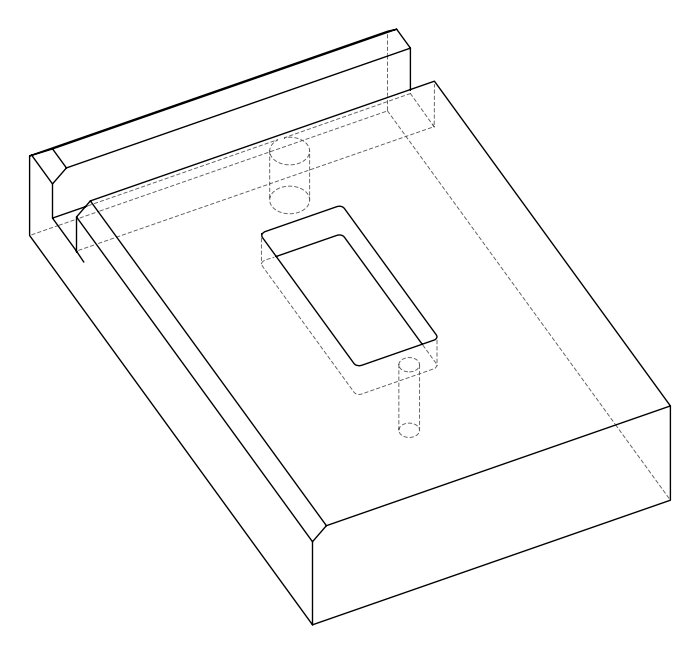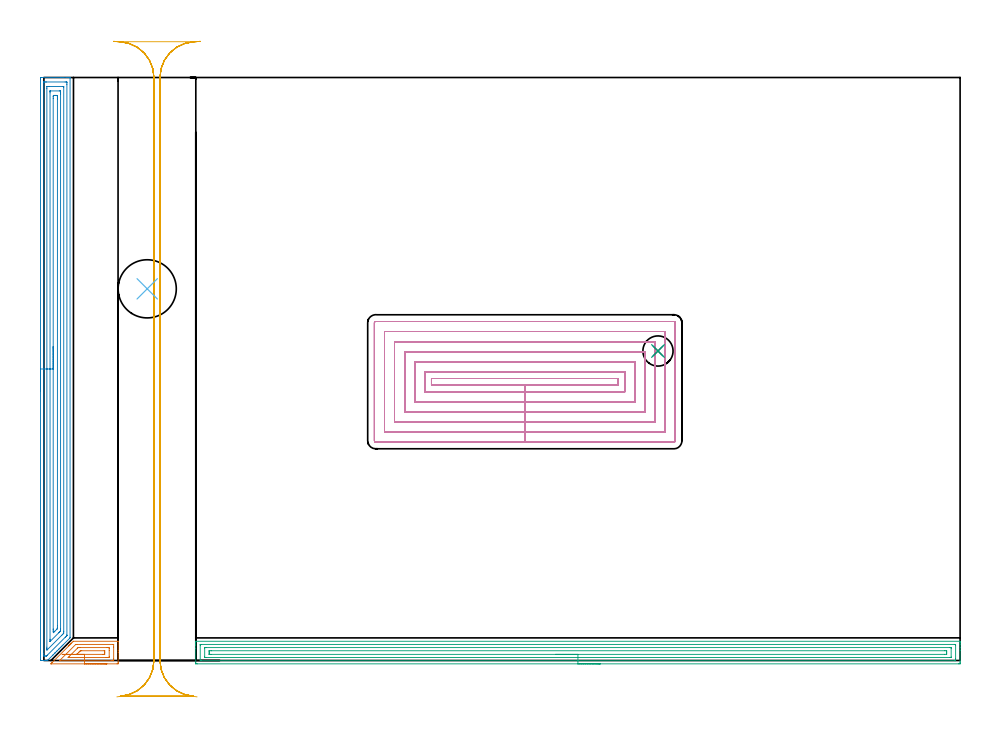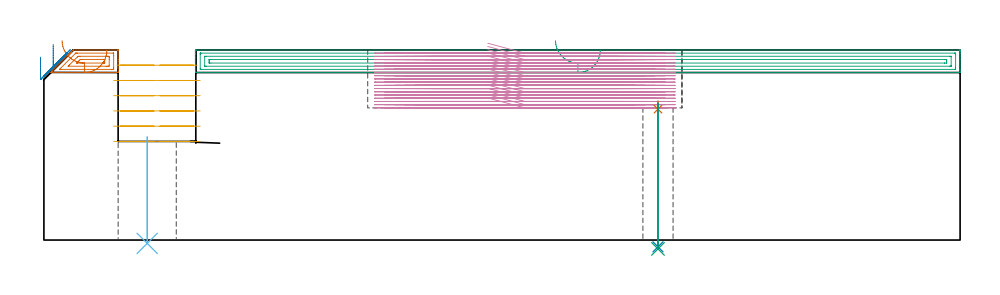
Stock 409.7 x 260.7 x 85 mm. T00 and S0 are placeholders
(PLAN: 9 operations, 6 tool changes, 101.9 min)
(1 AREA_MILL | FG_CHAMFER_SURFACE | UGT0205_001 | 1.03 min | 1984 mm3)
(2 AREA_MILL_1 | FG_CHAMFER_SURFACE_1 | UGT0205_001 | 10.54 min | 22220 mm3)
(3 AREA_MILL_2 | FG_CHAMFER_SURFACE_2 | UGT0205_001 | 11.16 min | 17735 mm3)
(4 MILL_RECTANGULAR_POCKET | POCKET_RECTANGULAR_STRAIGHT | NXT0201_008 | Follow Part, ap 1.5, ae 75% | 70.38 min | 217766 mm3)
(5 MILL_RECTANGULAR_SLOT | SLOT_RECTANGULAR | UGT0201_004 | Follow Part, ap 8, ae 75% | 8 min | 369406 mm3)
(6 INDEXABLE_INSERT_DRILL_THROUGH_HOLE_FROM_SOLID | STEP1HOLE | UGT0302_005 | 0.2 min | 23410 mm3)
(7 SPOT_DRILL | STEP1HOLE_1 | NXT0321_9005460120000 | 0.04 min | 49 mm3)
(8 DRILL_THROUGH_HOLE_INTO_CENTER | STEP1HOLE_1 | NXT0301_055 | 0.26 min | 3189 mm3)
(9 DRILL_TO_ENLARGE_THROUGH_HOLE | STEP1HOLE_1 | NXT0301_102 | 0.27 min | 5166 mm3)
(TOOL UGT0205_001 | Chamfer Mill 20 x 3 x 45 deg. | D20 FL50 Z2)
(TOOL NXT0201_008 | ENDMILL 6mm [2P460-0600-NA 1630] | D6 FL26 Z6)
(TOOL UGT0201_004 | End Mill 32 mm | D32 FL53 Z6)
(TOOL UGT0302_005 | Indexable Insert Drill 26mm | D26 PA180 FL50 Z2)
(TOOL NXT0321_9005460120000 | NC Spot Drill, 142deg, 12mm, Carbide, Uncoated | D12 PA142 FL30 Z2)
(TOOL NXT0301_055 | Carbide Drill 8.4mm [860.1-0840-042A1-MM 2214] | D8.4 PA140 FL61 Z2)
(TOOL NXT0301_102 | Carbide Drill 13.5mm [860.1-1350-108A1-MM 2214] | D13.5 PA140 FL123 Z2)
(OP 1 AREA_MILL)
G17 G21 G94 G90
T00 M6
G54
G17 G0 G90 X28.15 Y-1.5 S1061 M3
G43 Z95. H0
Z84.9
G94 G1 X28.112 Z84.028 F250.
X27.998 Z83.164
X27.809 Z82.312
X27.547 Z81.48
X27.213 Z80.674
X26.81 Z79.9
X26.342 Z79.164
X25.81 Z78.472
X25.221 Z77.829
X24.578 Z77.24
X23.886 Z76.708
X23.15 Z76.24
X22.376 Z75.837
X21.57 Z75.503
X20.738 Z75.241
X19.886 Z75.052
X19.022 Z74.938
X18.15 Z74.9
X3.282 Y-1.499 Z74.901
X3.234 Y-1.498 Z74.902
X3.109 Y-1.492 Z74.906
X3.352 Y-1.248 Z75.151
X3.576 Y-1.022 Z75.375
X3.691 Y-0.908 Z75.49
X11.12 Y6.522 Z82.918
X11.231 Y6.631 Z83.031
X11.31 Y6.71 Z83.11
X11.417 Y6.819 Z83.215
X11.526 Y6.926 Z83.325
X11.61 Y7.01 Z83.41
X11.714 Y7.116 Z83.512
X11.82 Y7.22 Z83.62
X11.91 Y7.31 Z83.71
X12.012 Y7.413 Z83.809
X12.114 Y7.515 Z83.914
X12.21 Y7.61 Z84.009
X12.309 Y7.71 Z84.107
X12.409 Y7.809 Z84.209
X13.053 Y8.453 Z84.852
X13.152 Y8.552 Z84.948
X13.206 Y8.596 Z84.99
X13.292 Y8.6 Z85.
X33.165
X33.191 Y8.594 Z84.991
X33.195 Y8.59 Z84.987
X33.2 Y8.506 Z84.905
Y4.371 Z80.77
Y3.55 Z79.943
X33.199 Y-0.908 Z75.488
X33.198 Y-1.386 Z75.009
X33.194 Y-1.491 Z74.905
X32.723 Y-1.5 Z74.9
X18.15
Y-0.086 Z76.314
X7.109 Y-0.085 Z76.315
X7.041 Y-0.083 Z76.317
X6.997 Y-0.079 Z76.321
X6.985 Y-0.077 Z76.323
X7. Y-0.057 Z76.343
X7.035 Y-0.016 Z76.384
X14.175 Y7.125 Z83.525
X14.232 Y7.171 Z83.571
X14.279 Y7.179 Z83.579
X14.379 Y7.182 Z83.582
X14.583 Y7.185 Z83.585
X14.99 Y7.186 Z83.586
X30.957
X31.026 Y7.185 Z83.585
X31.163 Y7.181 Z83.581
X31.192 Y7.178 Z83.578
X31.195 Y7.172 Z83.572
X31.198 Y7.151 Z83.551
X31.2 Y5.979 Z82.379
X31.199 Y0.631 Z77.031
X31.192 Y-0.016 Z76.384
X31.19 Y-0.071 Z76.329
X31.094 Y-0.08 Z76.32
X31.025 Y-0.084 Z76.316
X30.957 Y-0.085 Z76.315
X30.143 Y-0.086 Z76.314
X18.15
Y1.328 Z77.728
X10.97 Y1.329 Z77.729
X10.935 Y1.33 Z77.73
X10.887 Y1.332 Z77.732
X10.847 Y1.335 Z77.735
X10.869 Y1.359 Z77.759
X10.955 Y1.451 Z77.851
X11.267 Y1.767 Z78.167
X11.396 Y1.897 Z78.297
X14.947 Y5.446 Z81.846
X15.059 Y5.555 Z81.955
X15.288 Y5.765 Z82.165
X15.511 Y5.768 Z82.168
X15.942 Y5.77 Z82.17
X16.391 Y5.771 Z82.171
X28.307
X28.759 Y5.769 Z82.169
X29.191 Y5.764 Z82.164
X29.2 Y5.324 Z81.724
Y4.442 Z80.842
Y1.758 Z78.158
X29.191 Y1.335 Z77.735
X28.739 Y1.331 Z77.731
X28.307 Y1.329 Z77.729
X27.858
X18.15 Y1.328 Z77.728
Y2.743 Z79.143
X15.059
X14.974 Y2.744 Z79.144
X14.774 Y2.75 Z79.15
X14.716 Y2.757 Z79.157
X14.73 Y2.773 Z79.173
X14.835 Y2.884 Z79.284
X14.951 Y3.002 Z79.402
X15.059 Y3.11 Z79.51
X15.721 Y3.773 Z80.173
X15.942 Y3.992 Z80.392
X16.169 Y4.213 Z80.613
X16.267 Y4.306 Z80.706
X16.33 Y4.35 Z80.75
X16.909 Y4.357 Z80.757
X26.967 Y4.356 Z80.756
X27.138 Y4.354 Z80.754
X27.179 Y4.352 Z80.752
X27.19 Y4.349 Z80.749
X27.193 Y4.335 Z80.735
X27.196 Y4.277 Z80.677
X27.2 Y3.776 Z80.176
X27.199 Y3.55 Z79.95
X27.196 Y2.888 Z79.288
X27.19 Y2.79 Z79.19
X27.182 Y2.749 Z79.149
X27.14 Y2.748 Z79.148
X26.941 Y2.745 Z79.145
X26.541 Y2.743 Z79.143
X26.457
X18.15
X17.278 Z79.181
X16.414 Z79.295
X15.562 Z79.483
X14.73 Z79.746
X13.924 Z80.08
X13.15 Z80.482
X12.414 Z80.951
X11.722 Z81.482
X11.079 Z82.072
X10.49 Z82.715
X9.958 Z83.407
X9.49 Z84.143
X9.087 Z84.916
X8.753 Z85.722
X8.491 Z86.554
X8.302 Z87.406
X8.188 Z88.271
X8.15 Z89.143
G0 Z95.
M5
M2
(OP 2 AREA_MILL_1)
G17 G21 G94 G90
T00 M6
G54
G17 G0 G90 X-1.5 Y120.35 S1061 M3
G43 Z95. H0
Z81.8
G94 G1 Y120.388 Z80.928 F250.
Y120.502 Z80.064
Y120.691 Z79.212
Y120.953 Z78.38
Y121.287 Z77.574
Y121.69 Z76.8
Y122.158 Z76.064
Y122.69 Z75.372
Y123.279 Z74.729
Y123.922 Z74.14
Y124.614 Z73.608
Y125.35 Z73.14
Y126.124 Z72.737
Y126.93 Z72.403
Y127.762 Z72.141
Y128.614 Z71.952
Y129.478 Z71.838
Y130.35 Z71.8
Y260.104
X-1.495 Y260.558 Z71.803
X-1.492 Y260.69 Z71.806
X-1.355 Y260.7 Z71.942
X7.741 Z81.036
X8.325 Z81.623
X8.622 Z81.918
X10.383 Z83.677
X10.975 Z84.275
X11.263 Z84.562
X11.407 Y260.699 Z84.706
X11.694 Y260.69 Z84.993
X11.7 Y260.55 Z85.
Y10.406
X11.694 Y10.105 Z84.992
X11.404 Y9.802 Z84.7
X8.622 Y7.02 Z81.918
X8.058 Y6.458 Z81.357
X7.845 Y6.244 Z81.143
X7.741 Y6.139 Z81.037
X7.301 Y5.701 Z80.6
X6.861 Y5.259 Z80.157
X6.655 Y5.055 Z79.954
X6.6 Y5. Z79.9
X5.98 Y4.379 Z79.277
X5.753 Y4.153 Z79.053
X5.1 Y3.498 Z78.396
X4.905 Y3.305 Z78.205
X4.871 Y3.271 Z78.171
X4.22 Y2.618 Z77.516
X4.057 Y2.457 Z77.356
X2.106 Y0.505 Z75.405
X1.872 Y0.27 Z75.168
X1.749 Y0.15 Z75.046
X1.599 Y0.01 Z74.898
X1.578 Y0.008 Z74.877
X0.985 Y0. Z74.285
X0.41 Z73.71
X-0.183 Z73.113
X-1.359 Z71.938
X-1.491 Y0.002 Z71.805
X-1.5 Y0.371 Z71.8
Y130.35
X-0.086 Z73.214
X-0.085 Y258.519 Z73.215
X-0.084 Y258.618 Z73.216
X-0.082 Y258.667 Z73.218
X-0.08 Y258.684 Z73.22
X-0.051 Y258.69 Z73.249
X0.325 Y258.698 Z73.625
X0.698 Y258.699 Z73.998
X1.204 Y258.7 Z74.504
X9.502 Y258.699 Z82.802
X10.011 Y258.696 Z83.311
X10.197 Y258.69 Z83.497
X10.279 Y258.673 Z83.579
X10.284 Y258.42 Z83.584
X10.285 Y258.32 Z83.585
X10.286 Y257.527 Z83.586
X10.285 Y11.396 Z83.585
X10.284 Y11.297 Z83.584
X10.281 Y11.199 Z83.581
X10.279 Y11.153 Z83.579
X10.252 Y11.114 Z83.552
X10.128 Y10.984 Z83.428
X9.971 Y10.823 Z83.271
X9.556 Y10.406 Z82.856
X1.53 Y2.38 Z74.83
X1.247 Y2.106 Z74.547
X1.168 Y2.029 Z74.468
X1.125 Y2.01 Z74.425
X1.068 Y2.004 Z74.368
X0.698 Y2.002 Z73.998
X0.189 Y2.004 Z73.489
X0.003 Y2.01 Z73.303
X-0.079 Y2.027 Z73.221
X-0.084 Y2.28 Z73.216
X-0.085 Y2.38 Z73.215
X-0.086 Y3.173 Z73.214
Y130.35
X1.328 Z74.628
X1.329 Y255.898 Z74.629
X1.331 Y256.537 Z74.631
X1.334 Y256.662 Z74.634
X1.335 Y256.686 Z74.635
X1.364 Y256.691 Z74.664
X1.42 Y256.698 Z74.72
X1.578 Y256.699 Z74.878
X2.298 Y256.7 Z75.598
X8.462 Y256.699 Z81.762
X8.622 Y256.696 Z81.922
X8.782 Y256.69 Z82.082
X8.865 Y256.679 Z82.165
X8.868 Y256.621 Z82.168
X8.869 Y256.537 Z82.169
X8.871 Y256.284 Z82.171
Y13.081
X8.87 Y12.83 Z82.17
X8.864 Y12.189 Z82.164
X8.749 Y12.06 Z82.049
X8.622 Y11.926 Z81.922
X8.311 Y11.612 Z81.611
X7.998 Y11.297 Z81.298
X1.666 Y4.966 Z74.966
X1.578 Y4.879 Z74.878
X1.489 Y4.795 Z74.789
X1.335 Y4.652 Z74.635
X1.333 Y4.802 Z74.633
X1.33 Y5.055 Z74.63
X1.329 Y5.308 Z74.629
X1.328 Y5.947 Z74.628
Y130.35
X2.743 Z76.043
Y253.861
X2.745 Y254.463 Z76.045
X2.749 Y254.666 Z76.049
X2.751 Y254.69 Z76.051
X2.771 Y254.693 Z76.071
X2.822 Y254.697 Z76.122
X2.925 Y254.699 Z76.225
X6.914 Z80.214
X7.282 Y254.69 Z80.582
X7.45 Y254.681 Z80.75
X7.452 Y254.585 Z80.752
X7.456 Y254.15 Z80.756
X7.457 Y253.861 Z80.757
Y253.257
Y14.261
X7.456 Y13.973 Z80.756
X7.453 Y13.373 Z80.753
X7.45 Y13.23 Z80.75
X7.321 Y13.081 Z80.621
X7.093 Y12.845 Z80.393
X6.861 Y12.61 Z80.161
X6.652 Y12.401 Z79.952
X2.873 Y8.622 Z76.173
X2.831 Y8.583 Z76.131
X2.817 Y8.572 Z76.117
X2.75 Y8.526 Z76.05
X2.747 Y8.622 Z76.047
X2.745 Y8.789 Z76.045
X2.743 Y9.226 Z76.043
Y9.514
Y130.35
X4.157 Z77.457
Y251.25
X4.161 Y252.078 Z77.461
X4.163 Y252.135 Z77.463
X4.22 Y252.69 Z77.52
X4.49 Y252.696 Z77.79
X5.1 Y252.699 Z78.4
X5.368 Y252.698 Z78.668
X5.98 Y252.69 Z79.28
X6.036 Y252.078 Z79.336
X6.039 Y252.018 Z79.339
X6.043 Y251.186 Z79.343
Y251.123
Y15.693
X6.039 Y14.864 Z79.339
X6.037 Y14.807 Z79.337
X5.98 Y14.191 Z79.28
X5.875 Y14.079 Z79.175
X5.773 Y13.973 Z79.073
X4.882 Y13.081 Z78.182
X4.546 Y12.75 Z77.846
X4.22 Y12.43 Z77.52
X4.164 Y13.081 Z77.464
X4.16 Y13.141 Z77.46
X4.157 Y13.973 Z77.457
Y14.036
Y130.35
Y131.222 Z77.495
Y132.086 Z77.609
Y132.938 Z77.798
Y133.77 Z78.06
Y134.576 Z78.394
Y135.35 Z78.797
Y136.086 Z79.265
Y136.778 Z79.796
Y137.421 Z80.386
Y138.01 Z81.029
Y138.542 Z81.721
Y139.01 Z82.457
Y139.413 Z83.231
Y139.747 Z84.037
Y140.009 Z84.869
Y140.198 Z85.72
Y140.312 Z86.585
Y140.35 Z87.457
G0 Z95.
M5
M2
(OP 3 AREA_MILL_2)
G17 G21 G94 G90
T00 M6
G54
G17 G0 G90 X248.8 Y-1.5 S1061 M3
G43 Z95. H0
Z84.9
G94 G1 X248.762 Z84.028 F250.
X248.648 Z83.164
X248.459 Z82.312
X248.197 Z81.48
X247.863 Z80.674
X247.46 Z79.9
X246.992 Z79.164
X246.46 Z78.472
X245.871 Z77.829
X245.228 Z77.24
X244.536 Z76.708
X243.8 Z76.24
X243.026 Z75.837
X242.22 Z75.503
X241.388 Z75.241
X240.536 Z75.052
X239.672 Z74.938
X238.8 Z74.9
X68.525
X67.937 Y-1.494 Z74.904
X67.907 Y-1.492 Z74.906
X67.9 Y-0.908 Z75.49
Y5.333 Z81.728
Y6.761 Z83.158
Y7.116 Z83.511
Y7.826 Z84.225
Y8.129 Z84.528
X67.902 Y8.542 Z84.933
X67.904 Y8.6 Z84.99
X67.905 Z84.991
X68.078 Z85.
X409.522
X409.69 Y8.597 Z84.988
X409.693 Y8.544 Z84.935
X409.7 Y8.128 Z84.528
Y7.826 Z84.225
Y7.116 Z83.511
Y5.87 Z82.267
Y4.442 Z80.837
Y-0.285 Z76.113
X409.697 Y-0.908 Z75.49
X409.693 Y-1.492 Z74.906
X409.663 Y-1.494 Z74.904
X409.075 Y-1.5 Z74.9
X238.8
Y-0.086 Z76.314
X70.312 Y-0.085 Z76.315
X70.243 Y-0.084 Z76.316
X70.103 Y-0.079 Z76.321
X69.91 Y-0.068 Z76.332
X69.908 Y-0.016 Z76.384
X69.901 Y0.394 Z76.794
X69.9 Y6.636 Z83.036
X69.904 Y7.116 Z83.516
X69.907 Y7.167 Z83.567
X69.908 Y7.174 Z83.574
X69.941 Y7.179 Z83.579
X70.033 Y7.182 Z83.582
X70.173 Y7.185 Z83.585
X70.243 Y7.186 Z83.586
X407.288 Y7.185 Z83.585
X407.357 Y7.184 Z83.584
X407.496 Y7.179 Z83.579
X407.69 Y7.168 Z83.568
X407.692 Y7.116 Z83.516
X407.699 Y6.706 Z83.106
X407.7 Y0.875 Z77.275
Y0.464 Z76.864
X407.696 Y-0.016 Z76.384
X407.693 Y-0.066 Z76.334
X407.692 Y-0.074 Z76.326
X407.659 Y-0.079 Z76.321
X407.567 Y-0.082 Z76.318
X407.427 Y-0.085 Z76.315
X407.357 Y-0.086 Z76.314
X238.8
Y1.328 Z77.728
X72.54 Y1.329 Z77.729
X72.1 Y1.33 Z77.73
X71.954 Y1.332 Z77.732
X71.91 Y1.335 Z77.735
X71.905 Y1.434 Z77.834
X71.901 Y1.567 Z77.967
Y5.531 Z81.931
X71.91 Y5.731 Z82.131
X71.917 Y5.766 Z82.166
X71.936 Y5.768 Z82.168
X71.99 Y5.771 Z82.171
X72.1
X72.554 Y5.772 Z82.172
X405.06 Y5.771 Z82.171
X405.5 Y5.77 Z82.17
X405.646 Y5.768 Z82.168
X405.69 Y5.765 Z82.165
X405.695 Y5.666 Z82.066
X405.699 Y5.533 Z81.933
Y1.569 Z77.969
X405.69 Y1.369 Z77.769
X405.683 Y1.334 Z77.734
X405.664 Y1.332 Z77.732
X405.61 Y1.329 Z77.729
X405.5
X405.046 Y1.328 Z77.728
X238.8
Y2.743 Z79.143
X74.697
X73.96 Y2.748 Z79.148
X73.92 Y2.749 Z79.149
X73.91 Y2.757 Z79.157
X73.907 Y2.781 Z79.181
X73.903 Y2.889 Z79.289
X73.901 Y3.105 Z79.505
X73.9 Y3.538 Z79.938
X73.901 Y3.99 Z80.39
X73.903 Y4.209 Z80.609
X73.907 Y4.319 Z80.719
X73.91 Y4.343 Z80.743
X73.922 Y4.35 Z80.75
X73.977 Y4.353 Z80.753
X74.782 Y4.357 Z80.757
X74.866
X402.903
X403.64 Y4.352 Z80.752
X403.68 Y4.35 Z80.75
X403.69 Y4.343 Z80.743
X403.693 Y4.319 Z80.719
X403.697 Y4.211 Z80.611
X403.699 Y3.995 Z80.395
X403.7 Y3.562 Z79.962
X403.699 Y3.11 Z79.51
X403.697 Y2.891 Z79.291
X403.693 Y2.781 Z79.181
X403.69 Y2.757 Z79.157
X403.678 Y2.75 Z79.15
X403.623 Y2.747 Z79.147
X402.818 Y2.743 Z79.143
X402.734
X238.8
X237.928 Z79.181
X237.064 Z79.295
X236.212 Z79.483
X235.38 Z79.746
X234.574 Z80.08
X233.8 Z80.482
X233.064 Z80.951
X232.372 Z81.482
X231.729 Z82.072
X231.14 Z82.715
X230.608 Z83.407
X230.14 Z84.143
X229.737 Z84.916
X229.403 Z85.722
X229.141 Z86.554
X228.952 Z87.406
X228.838 Z88.271
X228.8 Z89.143
G0 Z95.
M5
M2
(OP 4 MILL_RECTANGULAR_POCKET)
G17 G21 G94 G90
T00 M6
G54
G17 G0 G90 X198.484 Y123.2 S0 M3
G43 Z95. H1
Z88.
G94 G1 X215.05 Z83.561 F250.
X256.8 F500.
Y126.1
X173.3
Y123.2
X215.05
Y120.2
X259.8
Y129.1
X170.3
Y120.2
X215.05
Y115.7
X264.3
Y133.6
X165.8
Y115.7
X215.05
Y111.2
X268.8
Y138.1
X161.3
Y111.2
X215.05
Y106.7
X273.3
Y142.6
X156.8
Y106.7
X215.05
Y102.2
X277.8
Y147.1
X152.3
Y102.2
X215.05
Y97.7
X281.8
G3 X282.3 Y98.2 R0.5
G1 Y151.1
G3 X281.8 Y151.6 R0.5
G1 X148.3
G3 X147.8 Y151.1 R0.5
G1 Y98.2
G3 X148.3 Y97.7 R0.5
G1 X215.05
X216.05
G0 X198.484 Y123.2 Z86.561
G1 X215.05 Z82.122 F250.
X256.8 F500.
Y126.1
X173.3
Y123.2
X215.05
Y120.2
X259.8
Y129.1
X170.3
Y120.2
X215.05
Y115.7
X264.3
Y133.6
X165.8
Y115.7
X215.05
Y111.2
X268.8
Y138.1
X161.3
Y111.2
X215.05
Y106.7
X273.3
Y142.6
X156.8
Y106.7
X215.05
Y102.2
X277.8
Y147.1
X152.3
Y102.2
X215.05
Y97.7
X281.8
G3 X282.3 Y98.2 R0.5
G1 Y151.1
G3 X281.8 Y151.6 R0.5
G1 X148.3
G3 X147.8 Y151.1 R0.5
G1 Y98.2
G3 X148.3 Y97.7 R0.5
G1 X215.05
X216.05
G0 X198.484 Y123.2 Z85.122
G1 X215.05 Z80.683 F250.
X256.8 F500.
Y126.1
X173.3
Y123.2
X215.05
Y120.2
X259.8
Y129.1
X170.3
Y120.2
X215.05
Y115.7
X264.3
Y133.6
X165.8
Y115.7
X215.05
Y111.2
X268.8
Y138.1
X161.3
Y111.2
X215.05
Y106.7
X273.3
Y142.6
X156.8
Y106.7
X215.05
Y102.2
X277.8
Y147.1
X152.3
Y102.2
X215.05
Y97.7
X281.8
G3 X282.3 Y98.2 R0.5
G1 Y151.1
G3 X281.8 Y151.6 R0.5
G1 X148.3
G3 X147.8 Y151.1 R0.5
G1 Y98.2
G3 X148.3 Y97.7 R0.5
G1 X215.05
X216.05
G0 X198.484 Y123.2 Z83.683
G1 X215.05 Z79.244 F250.
X256.8 F500.
Y126.1
X173.3
Y123.2
X215.05
Y120.2
X259.8
Y129.1
X170.3
Y120.2
X215.05
Y115.7
X264.3
Y133.6
X165.8
Y115.7
X215.05
Y111.2
X268.8
Y138.1
X161.3
Y111.2
X215.05
Y106.7
X273.3
Y142.6
X156.8
Y106.7
X215.05
Y102.2
X277.8
Y147.1
X152.3
Y102.2
X215.05
Y97.7
X281.8
G3 X282.3 Y98.2 R0.5
G1 Y151.1
G3 X281.8 Y151.6 R0.5
G1 X148.3
G3 X147.8 Y151.1 R0.5
G1 Y98.2
G3 X148.3 Y97.7 R0.5
G1 X215.05
X216.05
G0 X198.484 Y123.2 Z82.244
G1 X215.05 Z77.805 F250.
X256.8 F500.
Y126.1
X173.3
Y123.2
X215.05
Y120.2
X259.8
Y129.1
X170.3
Y120.2
X215.05
Y115.7
X264.3
Y133.6
X165.8
Y115.7
X215.05
Y111.2
X268.8
Y138.1
X161.3
Y111.2
X215.05
Y106.7
X273.3
Y142.6
X156.8
Y106.7
X215.05
Y102.2
X277.8
Y147.1
X152.3
Y102.2
X215.05
Y97.7
X281.8
G3 X282.3 Y98.2 R0.5
G1 Y151.1
G3 X281.8 Y151.6 R0.5
G1 X148.3
G3 X147.8 Y151.1 R0.5
G1 Y98.2
G3 X148.3 Y97.7 R0.5
G1 X215.05
X216.05
G0 X198.484 Y123.2 Z80.805
G1 X215.05 Z76.367 F250.
X256.8 F500.
Y126.1
X173.3
Y123.2
X215.05
Y120.2
X259.8
Y129.1
X170.3
Y120.2
X215.05
Y115.7
X264.3
Y133.6
X165.8
Y115.7
X215.05
Y111.2
X268.8
Y138.1
X161.3
Y111.2
X215.05
Y106.7
X273.3
Y142.6
X156.8
Y106.7
X215.05
Y102.2
X277.8
Y147.1
X152.3
Y102.2
X215.05
Y97.7
X281.8
G3 X282.3 Y98.2 R0.5
G1 Y151.1
G3 X281.8 Y151.6 R0.5
G1 X148.3
G3 X147.8 Y151.1 R0.5
G1 Y98.2
G3 X148.3 Y97.7 R0.5
G1 X215.05
X216.05
G0 X198.484 Y123.2 Z79.367
G1 X215.05 Z74.928 F250.
X256.8 F500.
Y126.1
X173.3
Y123.2
X215.05
Y120.2
X259.8
Y129.1
X170.3
Y120.2
X215.05
Y115.7
X264.3
Y133.6
X165.8
Y115.7
X215.05
Y111.2
X268.8
Y138.1
X161.3
Y111.2
X215.05
Y106.7
X273.3
Y142.6
X156.8
Y106.7
X215.05
Y102.2
X277.8
Y147.1
X152.3
Y102.2
X215.05
Y97.7
X281.8
G3 X282.3 Y98.2 R0.5
G1 Y151.1
G3 X281.8 Y151.6 R0.5
G1 X148.3
G3 X147.8 Y151.1 R0.5
G1 Y98.2
G3 X148.3 Y97.7 R0.5
G1 X215.05
X216.05
G0 X198.484 Y123.2 Z77.928
G1 X215.05 Z73.489 F250.
X256.8 F500.
Y126.1
X173.3
Y123.2
X215.05
Y120.2
X259.8
Y129.1
X170.3
Y120.2
X215.05
Y115.7
X264.3
Y133.6
X165.8
Y115.7
X215.05
Y111.2
X268.8
Y138.1
X161.3
Y111.2
X215.05
Y106.7
X273.3
Y142.6
X156.8
Y106.7
X215.05
Y102.2
X277.8
Y147.1
X152.3
Y102.2
X215.05
Y97.7
X281.8
G3 X282.3 Y98.2 R0.5
G1 Y151.1
G3 X281.8 Y151.6 R0.5
G1 X148.3
G3 X147.8 Y151.1 R0.5
G1 Y98.2
G3 X148.3 Y97.7 R0.5
G1 X215.05
X216.05
G0 X198.484 Y123.2 Z76.489
G1 X215.05 Z72.05 F250.
X256.8 F500.
Y126.1
X173.3
Y123.2
X215.05
Y120.2
X259.8
Y129.1
X170.3
Y120.2
X215.05
Y115.7
X264.3
Y133.6
X165.8
Y115.7
X215.05
Y111.2
X268.8
Y138.1
X161.3
Y111.2
X215.05
Y106.7
X273.3
Y142.6
X156.8
Y106.7
X215.05
Y102.2
X277.8
Y147.1
X152.3
Y102.2
X215.05
Y97.7
X281.8
G3 X282.3 Y98.2 R0.5
G1 Y151.1
G3 X281.8 Y151.6 R0.5
G1 X148.3
G3 X147.8 Y151.1 R0.5
G1 Y98.2
G3 X148.3 Y97.7 R0.5
G1 X215.05
X216.05
G0 X198.484 Y123.2 Z75.05
G1 X215.05 Z70.611 F250.
X256.8 F500.
Y126.1
X173.3
Y123.2
X215.05
Y120.2
X259.8
Y129.1
X170.3
Y120.2
X215.05
Y115.7
X264.3
Y133.6
X165.8
Y115.7
X215.05
Y111.2
X268.8
Y138.1
X161.3
Y111.2
X215.05
Y106.7
X273.3
Y142.6
X156.8
Y106.7
X215.05
Y102.2
X277.8
Y147.1
X152.3
Y102.2
X215.05
Y97.7
X281.8
G3 X282.3 Y98.2 R0.5
G1 Y151.1
G3 X281.8 Y151.6 R0.5
G1 X148.3
G3 X147.8 Y151.1 R0.5
G1 Y98.2
G3 X148.3 Y97.7 R0.5
G1 X215.05
X216.05
G0 X198.484 Y123.2 Z73.611
G1 X215.05 Z69.172 F250.
X256.8 F500.
Y126.1
X173.3
Y123.2
X215.05
Y120.2
X259.8
Y129.1
X170.3
Y120.2
X215.05
Y115.7
X264.3
Y133.6
X165.8
Y115.7
X215.05
Y111.2
X268.8
Y138.1
X161.3
Y111.2
X215.05
Y106.7
X273.3
Y142.6
X156.8
Y106.7
X215.05
Y102.2
X277.8
Y147.1
X152.3
Y102.2
X215.05
Y97.7
X281.8
G3 X282.3 Y98.2 R0.5
G1 Y151.1
G3 X281.8 Y151.6 R0.5
G1 X148.3
G3 X147.8 Y151.1 R0.5
G1 Y98.2
G3 X148.3 Y97.7 R0.5
G1 X215.05
X216.05
G0 X198.484 Y123.2 Z72.172
G1 X215.05 Z67.733 F250.
X256.8 F500.
Y126.1
X173.3
Y123.2
X215.05
Y120.2
X259.8
Y129.1
X170.3
Y120.2
X215.05
Y115.7
X264.3
Y133.6
X165.8
Y115.7
X215.05
Y111.2
X268.8
Y138.1
X161.3
Y111.2
X215.05
Y106.7
X273.3
Y142.6
X156.8
Y106.7
X215.05
Y102.2
X277.8
Y147.1
X152.3
Y102.2
X215.05
Y97.7
X281.8
G3 X282.3 Y98.2 R0.5
G1 Y151.1
G3 X281.8 Y151.6 R0.5
G1 X148.3
G3 X147.8 Y151.1 R0.5
G1 Y98.2
G3 X148.3 Y97.7 R0.5
G1 X215.05
X216.05
G0 X198.484 Y123.2 Z70.733
G1 X215.05 Z66.294 F250.
X256.8 F500.
Y126.1
X173.3
Y123.2
X215.05
Y120.2
X259.8
Y129.1
X170.3
Y120.2
X215.05
Y115.7
X264.3
Y133.6
X165.8
Y115.7
X215.05
Y111.2
X268.8
Y138.1
X161.3
Y111.2
X215.05
Y106.7
X273.3
Y142.6
X156.8
Y106.7
X215.05
Y102.2
X277.8
Y147.1
X152.3
Y102.2
X215.05
Y97.7
X281.8
G3 X282.3 Y98.2 R0.5
G1 Y151.1
G3 X281.8 Y151.6 R0.5
G1 X148.3
G3 X147.8 Y151.1 R0.5
G1 Y98.2
G3 X148.3 Y97.7 R0.5
G1 X215.05
X216.05
G0 X198.484 Y123.2 Z69.294
G1 X215.05 Z64.856 F250.
X256.8 F500.
Y126.1
X173.3
Y123.2
X215.05
Y120.2
X259.8
Y129.1
X170.3
Y120.2
X215.05
Y115.7
X264.3
Y133.6
X165.8
Y115.7
X215.05
Y111.2
X268.8
Y138.1
X161.3
Y111.2
X215.05
Y106.7
X273.3
Y142.6
X156.8
Y106.7
X215.05
Y102.2
X277.8
Y147.1
X152.3
Y102.2
X215.05
Y97.7
X281.8
G3 X282.3 Y98.2 R0.5
G1 Y151.1
G3 X281.8 Y151.6 R0.5
G1 X148.3
G3 X147.8 Y151.1 R0.5
G1 Y98.2
G3 X148.3 Y97.7 R0.5
G1 X215.05
X216.05
G0 X198.484 Y123.2 Z67.856
G1 X215.05 Z63.417 F250.
X256.8 F500.
Y126.1
X173.3
Y123.2
X215.05
Y120.2
X259.8
Y129.1
X170.3
Y120.2
X215.05
Y115.7
X264.3
Y133.6
X165.8
Y115.7
X215.05
Y111.2
X268.8
Y138.1
X161.3
Y111.2
X215.05
Y106.7
X273.3
Y142.6
X156.8
Y106.7
X215.05
Y102.2
X277.8
Y147.1
X152.3
Y102.2
X215.05
Y97.7
X281.8
G3 X282.3 Y98.2 R0.5
G1 Y151.1
G3 X281.8 Y151.6 R0.5
G1 X148.3
G3 X147.8 Y151.1 R0.5
G1 Y98.2
G3 X148.3 Y97.7 R0.5
G1 X215.05
X216.05
G0 X198.484 Y123.2 Z66.417
G1 X215.05 Z61.978 F250.
X256.8 F500.
Y126.1
X173.3
Y123.2
X215.05
Y120.2
X259.8
Y129.1
X170.3
Y120.2
X215.05
Y115.7
X264.3
Y133.6
X165.8
Y115.7
X215.05
Y111.2
X268.8
Y138.1
X161.3
Y111.2
X215.05
Y106.7
X273.3
Y142.6
X156.8
Y106.7
X215.05
Y102.2
X277.8
Y147.1
X152.3
Y102.2
X215.05
Y97.7
X281.8
G3 X282.3 Y98.2 R0.5
G1 Y151.1
G3 X281.8 Y151.6 R0.5
G1 X148.3
G3 X147.8 Y151.1 R0.5
G1 Y98.2
G3 X148.3 Y97.7 R0.5
G1 X215.05
X216.05
G0 X198.484 Y123.2 Z64.978
G1 X215.05 Z60.539 F250.
X256.8 F500.
Y126.1
X173.3
Y123.2
X215.05
Y120.2
X259.8
Y129.1
X170.3
Y120.2
X215.05
Y115.7
X264.3
Y133.6
X165.8
Y115.7
X215.05
Y111.2
X268.8
Y138.1
X161.3
Y111.2
X215.05
Y106.7
X273.3
Y142.6
X156.8
Y106.7
X215.05
Y102.2
X277.8
Y147.1
X152.3
Y102.2
X215.05
Y97.7
X281.8
G3 X282.3 Y98.2 R0.5
G1 Y151.1
G3 X281.8 Y151.6 R0.5
G1 X148.3
G3 X147.8 Y151.1 R0.5
G1 Y98.2
G3 X148.3 Y97.7 R0.5
G1 X215.05
X216.05
G0 X198.484 Y123.2 Z63.539
G1 X215.05 Z59.1 F250.
X256.8 F500.
Y126.1
X173.3
Y123.2
X215.05
Y120.2
X259.8
Y129.1
X170.3
Y120.2
X215.05
Y115.7
X264.3
Y133.6
X165.8
Y115.7
X215.05
Y111.2
X268.8
Y138.1
X161.3
Y111.2
X215.05
Y106.7
X273.3
Y142.6
X156.8
Y106.7
X215.05
Y102.2
X277.8
Y147.1
X152.3
Y102.2
X215.05
Y97.7
X281.8
G3 X282.3 Y98.2 R0.5
G1 Y151.1
G3 X281.8 Y151.6 R0.5
G1 X148.3
G3 X147.8 Y151.1 R0.5
G1 Y98.2
G3 X148.3 Y97.7 R0.5
G1 X215.05
X216.05
G0 Z95.
M5
M2
(OP 5 MILL_RECTANGULAR_SLOT)
G17 G21 G94 G90
T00 M6
G54
G17 G0 G90 X68.495 Y-16.268 S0 M3
G43 Z95. H0
Z78.183
G94 G1 X65.528 Y-15.823 F250.
G2 X51.9 Y0. R16. F500.
G1 Y260.7
G2 X66.92 Y276.67 R16.
G1 Y276.7
X34.18
Y276.67
G2 X49.2 Y260.7 R16.
G1 Y0.
G2 X35.596 Y-15.82 R16.
G1 X32.63 Y-16.269 F250.
G0 Z95.
X31.185 Y276.854
Z71.367
G1 X34.18 Y276.67
G2 X49.2 Y260.7 R16. F500.
G1 Y0.
G2 X34.179 Y-15.97 R16.
G1 Y-16.
X66.921
Y-15.97
G2 X51.9 Y0. R16.
G1 Y260.7
G2 X66.92 Y276.67 R16.
G1 X69.915 Y276.854 F250.
G0 X31.185 Z64.55
G1 X34.18 Y276.67
G2 X49.2 Y260.7 R16. F500.
G1 Y0.
G2 X34.179 Y-15.97 R16.
G1 Y-16.
X66.921
Y-15.97
G2 X51.9 Y0. R16.
G1 Y260.7
G2 X66.92 Y276.67 R16.
G1 X69.915 Y276.854 F250.
G0 X31.185 Z57.733
G1 X34.18 Y276.67
G2 X49.2 Y260.7 R16. F500.
G1 Y0.
G2 X34.179 Y-15.97 R16.
G1 Y-16.
X66.921
Y-15.97
G2 X51.9 Y0. R16.
G1 Y260.7
G2 X66.92 Y276.67 R16.
G1 X69.915 Y276.854 F250.
G0 X31.185 Z50.917
G1 X34.18 Y276.67
G2 X49.2 Y260.7 R16. F500.
G1 Y0.
G2 X34.179 Y-15.97 R16.
G1 Y-16.
X66.921
Y-15.97
G2 X51.9 Y0. R16.
G1 Y260.7
G2 X66.92 Y276.67 R16.
G1 X69.915 Y276.854 F250.
G0 X31.185 Z44.1
G1 X34.18 Y276.67
G2 X49.2 Y260.7 R16. F500.
G1 Y0.
G2 X34.179 Y-15.97 R16.
G1 Y-16.
X66.921
Y-15.97
G2 X51.9 Y0. R16.
G1 Y260.7
G2 X66.92 Y276.67 R16.
G1 X69.915 Y276.854 F250.
G0 Z95.
M5
M2
(OP 6 INDEXABLE_INSERT_DRILL_THROUGH_HOLE_FROM_SOLID)
G17 G21 G94 G90
T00 M6
G54
G17 G0 G90 X46.2 Y166.2 S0 M3
G43 Z95. H0
G94 G81 G98 Z-1.5 F250. R46.1
G80
M5
M2
(OP 7 SPOT_DRILL)
G17 G21 G94 G90
T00 M6
G54
G17 G0 G90 X274.6 Y138.4 S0 M3
G43 Z95. H0
G94 G81 G98 Z58.519 F250. R62.1
G80
M5
M2
(OP 8 DRILL_THROUGH_HOLE_INTO_CENTER)
G17 G21 G94 G90
T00 M6
G54
G17 G0 G90 X274.6 Y138.4 S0 M3
G43 Z95. H1
G94 G73 G98 Z-3.029 F250. Q7.766 R61.1
G80
M5
M2
(OP 9 DRILL_TO_ENLARGE_THROUGH_HOLE)
G17 G21 G94 G90
T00 M6
G54
G17 G0 G90 X274.6 Y138.4 S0 M3
G43 Z95. H1
G94 G73 G98 Z-3.957 F250. Q12.611 R61.1
G80
M5
M2
